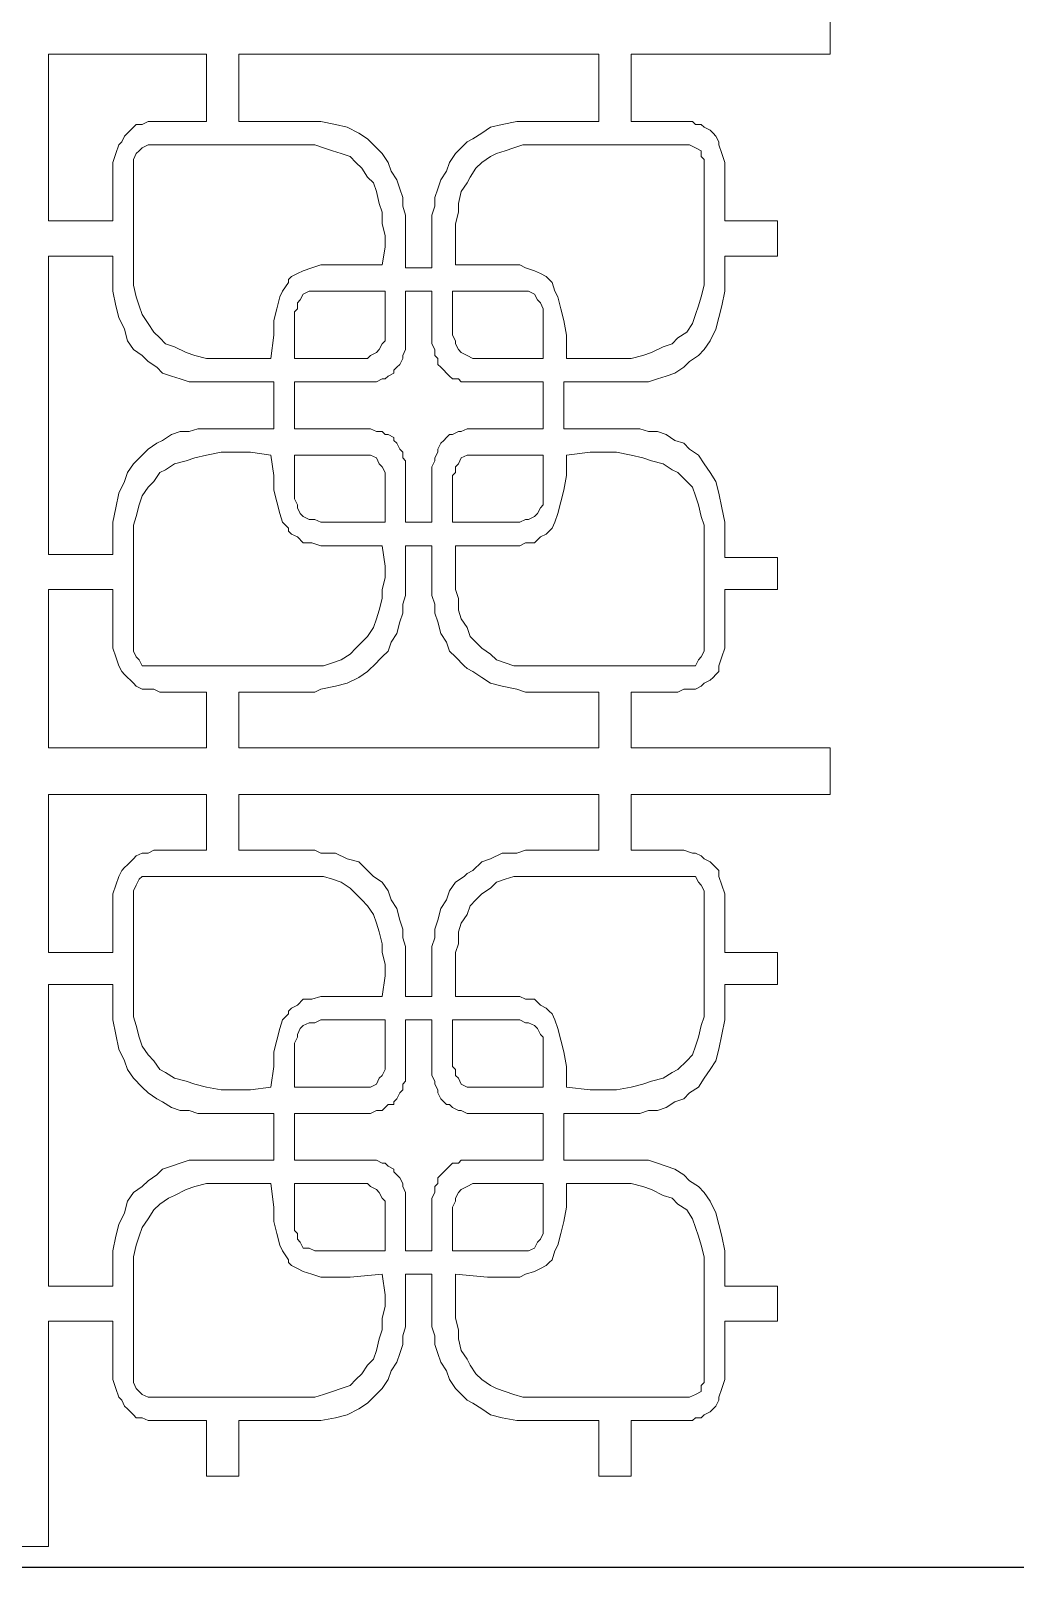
# Model space of a CAD drawing. Extents: x -66030 to 95157, y -13132 to 45879.
# Drawn here: x -25415 to -24101, y 24423 to 26474 of the extents above; entities that cross this region are included whole.
import ezdxf

# ---------------------------------------------------------------- set-up
doc = ezdxf.new("R2010")
doc.units = 0
doc.header["$LTSCALE"] = 100
doc.header["$MEASUREMENT"] = 0
doc.layers.get('0').update_dxf_attribs({"linetype": 'CONTINUOUS'})
doc.layers.add('3', color=11, linetype='CONTINUOUS')

msp = doc.modelspace()

# ---------------------------------------------------------------- linework, layer by layer
at = {"lineweight": 0}
msp.add_lwpolyline([(-24348.4, 26504.9), (-24348.4, 26442.4), (-24614, 26442.4), (-24614, 26352.5), (-24551.6, 26352.5), (-24539.8, 26352.5), (-24532, 26352.5), (-24528.1, 26348.6), (-24520.3, 26348.6), (-24516.4, 26344.7), (-24508.6, 26340.8), (-24504.7, 26336.9), (-24500.8, 26333), (-24496.9, 26325.2), (-24496.9, 26321.3), (-24493, 26309.6), (-24489.1, 26297.8), (-24489.1, 26286.1), (-24489.1, 26219.7), (-24418.7, 26219.7), (-24418.7, 26172.9), (-24489.1, 26172.9), (-24489.1, 26149.4), (-24489.1, 26126), (-24493, 26106.4), (-24496.9, 26090.8), (-24500.8, 26075.2), (-24508.6, 26059.6), (-24516.4, 26047.9), (-24524.2, 26040), (-24535.9, 26032.2), (-24543.7, 26024.4), (-24555.5, 26016.6), (-24567.2, 26012.7), (-24578.9, 26008.8), (-24590.6, 26004.9), (-24602.3, 26004.9), (-24610.1, 26004.9), (-24621.9, 26004.9), (-24703.9, 26004.9), (-24703.9, 25965.8), (-24703.9, 25942.4), (-24621.9, 25942.4), (-24610.1, 25942.4), (-24602.3, 25942.4), (-24590.6, 25938.5), (-24578.9, 25938.5), (-24567.2, 25934.6), (-24555.5, 25926.8), (-24543.7, 25922.9), (-24535.9, 25915.1), (-24524.2, 25907.2), (-24516.4, 25895.5), (-24508.6, 25883.8), (-24500.8, 25872.1), (-24496.9, 25856.5), (-24493, 25836.9), (-24489.1, 25817.4), (-24489.1, 25797.9), (-24489.1, 25770.5), (-24418.7, 25770.5), (-24418.7, 25727.6), (-24489.1, 25727.6), (-24489.1, 25661.2), (-24489.1, 25649.5), (-24493, 25637.7), (-24496.9, 25626), (-24496.9, 25618.2), (-24500.8, 25614.3), (-24504.7, 25610.4), (-24508.6, 25606.5), (-24516.4, 25602.6), (-24520.3, 25598.7), (-24528.1, 25594.8), (-24532, 25594.8), (-24543.7, 25594.8), (-24551.6, 25590.9), (-24614, 25590.9), (-24614, 25516.6), (-24348.4, 25516.6), (-24348.4, 25516.6), (-24348.4, 25454.2), (-24614, 25454.2), (-24614, 25379.9), (-24551.6, 25379.9), (-24543.7, 25379.9), (-24532, 25376), (-24528.1, 25376), (-24520.3, 25372.1), (-24516.4, 25368.2), (-24508.6, 25364.3), (-24504.7, 25360.4), (-24500.8, 25356.5), (-24496.9, 25352.6), (-24496.9, 25344.8), (-24493, 25333.1), (-24489.1, 25321.3), (-24489.1, 25309.6), (-24489.1, 25243.2), (-24418.7, 25243.2), (-24418.7, 25200.3), (-24489.1, 25200.3), (-24489.1, 25172.9), (-24489.1, 25153.4), (-24493, 25133.9), (-24496.9, 25114.3), (-24500.8, 25098.7), (-24508.6, 25087), (-24516.4, 25075.3), (-24524.2, 25063.6), (-24535.9, 25055.7), (-24543.7, 25047.9), (-24555.5, 25044), (-24567.2, 25036.2), (-24578.9, 25032.3), (-24590.6, 25032.3), (-24602.3, 25028.4), (-24610.1, 25028.4), (-24621.9, 25028.4), (-24703.9, 25028.4), (-24703.9, 25005), (-24703.9, 24965.9), (-24621.9, 24965.9), (-24610.1, 24965.9), (-24602.3, 24965.9), (-24590.6, 24965.9), (-24578.9, 24962), (-24567.2, 24958.1), (-24555.5, 24954.2), (-24543.7, 24946.4), (-24535.9, 24938.6), (-24524.2, 24930.8), (-24516.4, 24922.9), (-24508.6, 24911.2), (-24500.8, 24895.6), (-24496.9, 24880), (-24493, 24864.4), (-24489.1, 24844.8), (-24489.1, 24821.4), (-24489.1, 24798), (-24418.7, 24798), (-24418.7, 24751.1), (-24489.1, 24751.1), (-24489.1, 24684.7), (-24489.1, 24673), (-24493, 24661.2), (-24496.9, 24649.5), (-24496.9, 24645.6), (-24500.8, 24637.8), (-24504.7, 24633.9), (-24508.6, 24630), (-24516.4, 24626.1), (-24520.3, 24622.2), (-24528.1, 24622.2), (-24532, 24618.3), (-24539.8, 24618.3), (-24551.6, 24618.3), (-24614, 24618.3), (-24614, 24544.1), (-24657, 24544.1), (-24657, 24618.3), (-24746.8, 24618.3), (-24758.6, 24618.3), (-24766.4, 24618.3), (-24785.9, 24622.2), (-24801.5, 24626.1), (-24813.3, 24633.9), (-24825, 24641.7), (-24832.8, 24645.6), (-24836.7, 24649.5), (-24848.4, 24661.2), (-24856.2, 24673), (-24860.1, 24684.7), (-24867.9, 24696.4), (-24871.8, 24708.1), (-24875.7, 24719.8), (-24875.7, 24731.5), (-24879.7, 24743.3), (-24879.7, 24762.8), (-24879.7, 24813.6), (-24914.8, 24813.6), (-24914.8, 24762.8), (-24914.8, 24755), (-24914.8, 24743.3), (-24918.7, 24731.5), (-24918.7, 24719.8), (-24922.6, 24708.1), (-24926.5, 24696.4), (-24934.3, 24684.7), (-24938.2, 24673), (-24946.1, 24661.2), (-24957.8, 24649.5), (-24961.7, 24645.6), (-24965.6, 24641.7), (-24977.3, 24633.9), (-24992.9, 24626.1), (-25008.5, 24622.2), (-25028.1, 24618.3), (-25035.9, 24618.3), (-25047.6, 24618.3), (-25137.4, 24618.3), (-25137.4, 24544.1), (-25180.4, 24544.1), (-25180.4, 24618.3), (-25242.9, 24618.3), (-25250.7, 24618.3), (-25258.5, 24618.3), (-25266.3, 24622.2), (-25274.2, 24622.2), (-25278.1, 24626.1), (-25282, 24630), (-25285.9, 24633.9), (-25289.8, 24637.8), (-25293.7, 24645.6), (-25297.6, 24649.5), (-25301.5, 24661.2), (-25305.4, 24673), (-25305.4, 24684.7), (-25305.4, 24751.1), (-25391.3, 24751.1), (-25391.3, 24450.3), (-25453.8, 24450.3)], dxfattribs=at)
for points in [[(-25391.3, 26442.4), (-25391.3, 26219.7), (-25305.4, 26219.7), (-25305.4, 26286.1), (-25305.4, 26297.8), (-25301.5, 26309.6), (-25297.6, 26321.3), (-25293.7, 26325.2), (-25289.8, 26333), (-25285.9, 26336.9), (-25282, 26340.8), (-25278.1, 26344.7), (-25274.2, 26348.6), (-25266.3, 26348.6), (-25258.5, 26352.5), (-25250.7, 26352.5), (-25242.9, 26352.5), (-25180.4, 26352.5), (-25180.4, 26442.4), (-25391.3, 26442.4)], [(-25137.4, 26442.4), (-25137.4, 26352.5), (-25047.6, 26352.5), (-25035.9, 26352.5), (-25028.1, 26352.5), (-25008.5, 26348.6), (-24992.9, 26344.7), (-24977.3, 26336.9), (-24965.6, 26329.1), (-24961.7, 26325.2), (-24957.8, 26321.3), (-24946.1, 26309.6), (-24938.2, 26297.8), (-24934.3, 26286.1), (-24926.5, 26274.4), (-24922.6, 26262.7), (-24918.7, 26251), (-24918.7, 26239.3), (-24914.8, 26227.5), (-24914.8, 26215.8), (-24914.8, 26208), (-24914.8, 26157.2), (-24879.7, 26157.2), (-24879.7, 26208), (-24879.7, 26227.5), (-24875.7, 26239.3), (-24875.7, 26251), (-24871.8, 26262.7), (-24867.9, 26274.4), (-24860.1, 26286.1), (-24856.2, 26297.8), (-24848.4, 26309.6), (-24836.7, 26321.3), (-24832.8, 26325.2), (-24825, 26329.1), (-24813.3, 26336.9), (-24801.5, 26344.7), (-24785.9, 26348.6), (-24766.4, 26352.5), (-24758.6, 26352.5), (-24746.8, 26352.5), (-24657, 26352.5), (-24657, 26442.4), (-25137.4, 26442.4)], [(-25278.1, 26149.4), (-25278.1, 26133.8), (-25274.2, 26118.2), (-25270.2, 26106.4), (-25266.3, 26094.7), (-25258.5, 26083), (-25250.7, 26071.3), (-25242.9, 26063.5), (-25235.1, 26055.7), (-25223.4, 26051.8), (-25207.8, 26044), (-25196, 26040), (-25180.4, 26036.1), (-25160.9, 26036.1), (-25141.4, 26036.1), (-25121.8, 26036.1), (-25094.5, 26036.1), (-25090.6, 26067.4), (-25090.6, 26086.9), (-25086.7, 26102.5), (-25082.8, 26118.2), (-25078.9, 26126), (-25071, 26137.7), (-25071, 26141.6), (-25067.1, 26145.5), (-25059.3, 26149.4), (-25051.5, 26153.3), (-25039.8, 26157.2), (-25028.1, 26161.1), (-25016.4, 26161.1), (-25004.6, 26161.1), (-24989, 26161.1), (-24946.1, 26161.1), (-24942.1, 26184.6), (-24942.1, 26200.2), (-24946.1, 26215.8), (-24946.1, 26231.4), (-24950, 26243.2), (-24953.9, 26258.8), (-24957.8, 26270.5), (-24965.6, 26278.3), (-24973.4, 26290), (-24981.2, 26297.8), (-24989, 26305.7), (-25000.7, 26309.6), (-25012.5, 26313.5), (-25024.2, 26317.4), (-25035.9, 26321.3), (-25047.6, 26321.3), (-25242.9, 26321.3), (-25250.7, 26321.3), (-25258.5, 26321.3), (-25266.3, 26317.4), (-25270.2, 26313.5), (-25274.2, 26309.6), (-25278.1, 26301.7), (-25278.1, 26293.9), (-25278.1, 26286.1), (-25278.1, 26149.4)], [(-24516.4, 26149.4), (-24516.4, 26286.1), (-24516.4, 26293.9), (-24516.4, 26301.7), (-24520.3, 26305.7), (-24520.3, 26313.5), (-24528.1, 26317.4), (-24535.9, 26321.3), (-24543.7, 26321.3), (-24547.6, 26321.3), (-24746.8, 26321.3), (-24758.6, 26321.3), (-24770.3, 26317.4), (-24782, 26313.5), (-24793.7, 26309.6), (-24801.5, 26305.7), (-24813.3, 26297.8), (-24821.1, 26290), (-24828.9, 26278.3), (-24832.8, 26270.5), (-24840.6, 26258.8), (-24844.5, 26243.2), (-24844.5, 26231.4), (-24848.4, 26215.8), (-24848.4, 26200.2), (-24848.4, 26184.6), (-24848.4, 26161.1), (-24805.4, 26161.1), (-24789.8, 26161.1), (-24778.1, 26161.1), (-24762.5, 26161.1), (-24754.7, 26157.2), (-24742.9, 26153.3), (-24735.1, 26149.4), (-24727.3, 26145.5), (-24723.4, 26141.6), (-24719.5, 26137.7), (-24715.6, 26126), (-24711.7, 26118.2), (-24707.8, 26102.5), (-24703.9, 26086.9), (-24700, 26067.4), (-24700, 26036.1), (-24668.7, 26036.1), (-24649.2, 26036.1), (-24633.6, 26036.1), (-24614, 26036.1), (-24598.4, 26040), (-24586.7, 26044), (-24571.1, 26051.8), (-24559.4, 26055.7), (-24551.6, 26063.5), (-24539.8, 26071.3), (-24532, 26083), (-24528.1, 26094.7), (-24524.2, 26106.4), (-24520.3, 26118.2), (-24516.4, 26133.8), (-24516.4, 26149.4)], [(-25391.3, 26172.9), (-25391.3, 25774.4), (-25305.4, 25774.4), (-25305.4, 25797.9), (-25305.4, 25817.4), (-25301.5, 25836.9), (-25297.6, 25856.5), (-25289.8, 25872.1), (-25285.9, 25883.8), (-25278.1, 25895.5), (-25266.3, 25907.2), (-25258.5, 25915.1), (-25246.8, 25922.9), (-25239, 25926.8), (-25227.3, 25934.6), (-25215.6, 25938.5), (-25203.8, 25938.5), (-25192.1, 25942.4), (-25180.4, 25942.4), (-25172.6, 25942.4), (-25090.6, 25942.4), (-25090.6, 26004.9), (-25172.6, 26004.9), (-25180.4, 26004.9), (-25192.1, 26004.9), (-25203.8, 26004.9), (-25215.6, 26008.8), (-25227.3, 26012.7), (-25239, 26016.6), (-25246.8, 26024.4), (-25258.5, 26032.2), (-25266.3, 26040), (-25278.1, 26047.9), (-25285.9, 26059.6), (-25289.8, 26075.2), (-25297.6, 26090.8), (-25301.5, 26106.4), (-25305.4, 26126), (-25305.4, 26149.4), (-25305.4, 26172.9), (-25391.3, 26172.9)], [(-25063.2, 25942.4), (-24977.3, 25942.4), (-24965.6, 25942.4), (-24961.7, 25942.4), (-24953.9, 25938.5), (-24946.1, 25938.5), (-24942.1, 25934.6), (-24938.2, 25934.6), (-24930.4, 25930.7), (-24930.4, 25926.8), (-24926.5, 25922.9), (-24922.6, 25915.1), (-24918.7, 25911.2), (-24918.7, 25903.3), (-24914.8, 25899.4), (-24914.8, 25891.6), (-24914.8, 25872.1), (-24914.8, 25817.4), (-24879.7, 25817.4), (-24879.7, 25872.1), (-24879.7, 25891.6), (-24875.7, 25899.4), (-24875.7, 25903.3), (-24871.8, 25911.2), (-24871.8, 25915.1), (-24867.9, 25922.9), (-24864, 25926.8), (-24860.1, 25930.7), (-24856.2, 25934.6), (-24852.3, 25934.6), (-24844.5, 25938.5), (-24840.6, 25938.5), (-24832.8, 25942.4), (-24825, 25942.4), (-24817.2, 25942.4), (-24731.2, 25942.4), (-24731.2, 26004.9), (-24817.2, 26004.9), (-24825, 26004.9), (-24832.8, 26004.9), (-24840.6, 26004.9), (-24844.5, 26008.8), (-24852.3, 26008.8), (-24856.2, 26012.7), (-24860.1, 26016.6), (-24864, 26020.5), (-24867.9, 26024.4), (-24871.8, 26028.3), (-24871.8, 26036.1), (-24875.7, 26040), (-24875.7, 26047.9), (-24879.7, 26055.7), (-24879.7, 26071.3), (-24879.7, 26126), (-24895.3, 26126), (-24914.8, 26126), (-24914.8, 26071.3), (-24914.8, 26055.7), (-24914.8, 26047.9), (-24918.7, 26040), (-24918.7, 26036.1), (-24922.6, 26028.3), (-24926.5, 26024.4), (-24930.4, 26020.5), (-24930.4, 26016.6), (-24938.2, 26012.7), (-24942.1, 26008.8), (-24946.1, 26008.8), (-24953.9, 26004.9), (-24961.7, 26004.9), (-24965.6, 26004.9), (-24977.3, 26004.9), (-25063.2, 26004.9), (-25063.2, 25942.4)], [(-25063.2, 26036.1), (-24977.3, 26036.1), (-24965.6, 26036.1), (-24961.7, 26040), (-24953.9, 26044), (-24950, 26047.9), (-24946.1, 26055.7), (-24942.1, 26059.6), (-24942.1, 26067.4), (-24942.1, 26071.3), (-24942.1, 26126), (-25028.1, 26126), (-25035.9, 26126), (-25043.7, 26126), (-25051.5, 26122.1), (-25055.4, 26114.3), (-25059.3, 26110.4), (-25059.3, 26102.5), (-25063.2, 26098.6), (-25063.2, 26090.8), (-25063.2, 26036.1)], [(-24731.2, 26036.1), (-24731.2, 26098.6), (-24731.2, 26102.5), (-24735.1, 26110.4), (-24739, 26114.3), (-24742.9, 26122.1), (-24750.8, 26126), (-24754.7, 26126), (-24762.5, 26126), (-24852.3, 26126), (-24852.3, 26067.4), (-24848.4, 26059.6), (-24848.4, 26055.7), (-24844.5, 26047.9), (-24840.6, 26044), (-24832.8, 26040), (-24825, 26036.1), (-24817.2, 26036.1), (-24731.2, 26036.1)], [(-25278.1, 25797.9), (-25278.1, 25661.2), (-25278.1, 25653.4), (-25278.1, 25645.5), (-25274.2, 25637.7), (-25270.2, 25633.8), (-25266.3, 25626), (-25258.5, 25626), (-25250.7, 25626), (-25047.6, 25626), (-25035.9, 25626), (-25024.2, 25626), (-25012.5, 25629.9), (-25000.7, 25633.8), (-24989, 25641.6), (-24981.2, 25649.5), (-24973.4, 25657.3), (-24965.6, 25665.1), (-24957.8, 25676.8), (-24953.9, 25688.5), (-24950, 25700.2), (-24946.1, 25715.9), (-24946.1, 25727.6), (-24942.1, 25743.2), (-24942.1, 25758.8), (-24946.1, 25786.2), (-24989, 25786.2), (-25004.6, 25786.2), (-25016.4, 25786.2), (-25028.1, 25786.2), (-25039.8, 25790.1), (-25051.5, 25790.1), (-25059.3, 25797.9), (-25067.1, 25801.8), (-25071, 25805.7), (-25071, 25809.6), (-25078.9, 25817.4), (-25082.8, 25829.1), (-25086.7, 25844.7), (-25090.6, 25860.4), (-25090.6, 25879.9), (-25094.5, 25907.2), (-25121.8, 25911.2), (-25141.4, 25911.2), (-25160.9, 25911.2), (-25180.4, 25907.2), (-25196, 25903.3), (-25207.8, 25899.4), (-25223.4, 25895.5), (-25235.1, 25887.7), (-25242.9, 25883.8), (-25250.7, 25872.1), (-25258.5, 25864.3), (-25266.3, 25852.6), (-25270.2, 25840.8), (-25274.2, 25825.2), (-25278.1, 25813.5), (-25278.1, 25797.9)], [(-25063.2, 25907.2), (-25063.2, 25852.6), (-25063.2, 25848.7), (-25059.3, 25840.8), (-25059.3, 25836.9), (-25055.4, 25829.1), (-25051.5, 25825.2), (-25043.7, 25821.3), (-25035.9, 25821.3), (-25028.1, 25817.4), (-24942.1, 25817.4), (-24942.1, 25872.1), (-24942.1, 25879.9), (-24942.1, 25883.8), (-24946.1, 25891.6), (-24950, 25895.5), (-24953.9, 25903.3), (-24961.7, 25907.2), (-24969.5, 25907.2), (-24977.3, 25907.2), (-25063.2, 25907.2)], [(-24731.2, 25907.2), (-24817.2, 25907.2), (-24825, 25907.2), (-24832.8, 25907.2), (-24840.6, 25903.3), (-24844.5, 25895.5), (-24848.4, 25891.6), (-24848.4, 25883.8), (-24852.3, 25879.9), (-24852.3, 25817.4), (-24762.5, 25817.4), (-24754.7, 25821.3), (-24750.8, 25821.3), (-24742.9, 25825.2), (-24739, 25829.1), (-24735.1, 25836.9), (-24731.2, 25840.8), (-24731.2, 25848.7), (-24731.2, 25907.2)], [(-24516.4, 25797.9), (-24516.4, 25813.5), (-24520.3, 25825.2), (-24524.2, 25840.8), (-24528.1, 25852.6), (-24532, 25864.3), (-24539.8, 25872.1), (-24551.6, 25883.8), (-24559.4, 25887.7), (-24571.1, 25895.5), (-24586.7, 25899.4), (-24598.4, 25903.3), (-24614, 25907.2), (-24633.6, 25911.2), (-24649.2, 25911.2), (-24668.7, 25911.2), (-24700, 25907.2), (-24700, 25879.9), (-24703.9, 25860.4), (-24707.8, 25844.7), (-24711.7, 25829.1), (-24715.6, 25817.4), (-24719.5, 25809.6), (-24723.4, 25805.7), (-24727.3, 25801.8), (-24735.1, 25797.9), (-24742.9, 25790.1), (-24754.7, 25790.1), (-24762.5, 25786.2), (-24778.1, 25786.2), (-24789.8, 25786.2), (-24805.4, 25786.2), (-24848.4, 25786.2), (-24848.4, 25758.8), (-24848.4, 25743.2), (-24848.4, 25727.6), (-24844.5, 25715.9), (-24844.5, 25700.2), (-24840.6, 25688.5), (-24832.8, 25676.8), (-24828.9, 25665.1), (-24821.1, 25657.3), (-24813.3, 25649.5), (-24801.5, 25641.6), (-24793.7, 25633.8), (-24782, 25629.9), (-24770.3, 25626), (-24758.6, 25626), (-24746.8, 25626), (-24543.7, 25626), (-24535.9, 25626), (-24528.1, 25626), (-24524.2, 25633.8), (-24520.3, 25637.7), (-24516.4, 25645.5), (-24516.4, 25653.4), (-24516.4, 25661.2), (-24516.4, 25797.9)], [(-25137.4, 25516.6), (-24657, 25516.6), (-24657, 25590.9), (-24746.8, 25590.9), (-24754.7, 25590.9), (-24766.4, 25594.8), (-24785.9, 25598.7), (-24801.5, 25602.6), (-24813.3, 25610.4), (-24825, 25618.2), (-24832.8, 25622.1), (-24836.7, 25626), (-24848.4, 25637.7), (-24856.2, 25645.5), (-24860.1, 25657.3), (-24867.9, 25669), (-24871.8, 25684.6), (-24875.7, 25696.3), (-24875.7, 25708), (-24879.7, 25719.8), (-24879.7, 25739.3), (-24879.7, 25786.2), (-24914.8, 25786.2), (-24914.8, 25739.3), (-24914.8, 25727.6), (-24914.8, 25719.8), (-24918.7, 25708), (-24918.7, 25696.3), (-24922.6, 25684.6), (-24926.5, 25669), (-24934.3, 25657.3), (-24938.2, 25645.5), (-24946.1, 25637.7), (-24957.8, 25626), (-24961.7, 25622.1), (-24965.6, 25618.2), (-24977.3, 25610.4), (-24992.9, 25602.6), (-25008.5, 25598.7), (-25028.1, 25594.8), (-25035.9, 25590.9), (-25047.6, 25590.9), (-25137.4, 25590.9), (-25137.4, 25516.6)], [(-25391.3, 25516.6), (-25180.4, 25516.6), (-25180.4, 25590.9), (-25242.9, 25590.9), (-25250.7, 25594.8), (-25258.5, 25594.8), (-25266.3, 25594.8), (-25274.2, 25598.7), (-25278.1, 25602.6), (-25282, 25606.5), (-25285.9, 25610.4), (-25289.8, 25614.3), (-25293.7, 25618.2), (-25297.6, 25626), (-25301.5, 25637.7), (-25305.4, 25649.5), (-25305.4, 25661.2), (-25305.4, 25727.6), (-25391.3, 25727.6), (-25391.3, 25516.6)], [(-25180.4, 25454.2), (-25391.3, 25454.2), (-25391.3, 25243.2), (-25305.4, 25243.2), (-25305.4, 25309.6), (-25305.4, 25321.3), (-25301.5, 25333.1), (-25297.6, 25344.8), (-25293.7, 25352.6), (-25289.8, 25356.5), (-25285.9, 25360.4), (-25282, 25364.3), (-25278.1, 25368.2), (-25274.2, 25372.1), (-25266.3, 25376), (-25258.5, 25376), (-25250.7, 25379.9), (-25242.9, 25379.9), (-25180.4, 25379.9), (-25180.4, 25454.2)], [(-24657, 25454.2), (-25137.4, 25454.2), (-25137.4, 25379.9), (-25047.6, 25379.9), (-25035.9, 25379.9), (-25028.1, 25376), (-25008.5, 25376), (-24992.9, 25368.2), (-24977.3, 25364.3), (-24965.6, 25352.6), (-24961.7, 25348.7), (-24957.8, 25344.8), (-24946.1, 25337), (-24938.2, 25325.3), (-24934.3, 25313.5), (-24926.5, 25301.8), (-24922.6, 25286.2), (-24918.7, 25274.5), (-24918.7, 25262.8), (-24914.8, 25251), (-24914.8, 25243.2), (-24914.8, 25231.5), (-24914.8, 25184.6), (-24879.7, 25184.6), (-24879.7, 25231.5), (-24879.7, 25251), (-24875.7, 25262.8), (-24875.7, 25274.5), (-24871.8, 25286.2), (-24867.9, 25301.8), (-24860.1, 25313.5), (-24856.2, 25325.3), (-24848.4, 25337), (-24836.7, 25344.8), (-24832.8, 25348.7), (-24825, 25352.6), (-24813.3, 25364.3), (-24801.5, 25368.2), (-24785.9, 25376), (-24766.4, 25376), (-24754.7, 25379.9), (-24746.8, 25379.9), (-24657, 25379.9), (-24657, 25454.2)], [(-25278.1, 25172.9), (-25278.1, 25157.3), (-25274.2, 25145.6), (-25270.2, 25130), (-25266.3, 25118.2), (-25258.5, 25106.5), (-25250.7, 25098.7), (-25242.9, 25087), (-25235.1, 25083.1), (-25223.4, 25075.3), (-25207.8, 25071.4), (-25196, 25067.5), (-25180.4, 25063.6), (-25160.9, 25059.7), (-25141.4, 25059.7), (-25121.8, 25059.7), (-25094.5, 25063.6), (-25090.6, 25090.9), (-25090.6, 25110.4), (-25086.7, 25126.1), (-25082.8, 25141.7), (-25078.9, 25153.4), (-25071, 25161.2), (-25071, 25165.1), (-25067.1, 25169), (-25059.3, 25172.9), (-25051.5, 25180.7), (-25039.8, 25180.7), (-25028.1, 25184.6), (-25016.4, 25184.6), (-25004.6, 25184.6), (-24989, 25184.6), (-24946.1, 25184.6), (-24942.1, 25212), (-24942.1, 25227.6), (-24946.1, 25243.2), (-24946.1, 25254.9), (-24950, 25270.6), (-24953.9, 25282.3), (-24957.8, 25294), (-24965.6, 25305.7), (-24973.4, 25313.5), (-24981.2, 25321.3), (-24989, 25329.2), (-25000.7, 25337), (-25012.5, 25340.9), (-25024.2, 25344.8), (-25035.9, 25344.8), (-25047.6, 25344.8), (-25250.7, 25344.8), (-25258.5, 25344.8), (-25266.3, 25344.8), (-25270.2, 25340.9), (-25274.2, 25333.1), (-25278.1, 25325.3), (-25278.1, 25317.4), (-25278.1, 25309.6), (-25278.1, 25172.9)], [(-24516.4, 25172.9), (-24516.4, 25309.6), (-24516.4, 25317.4), (-24516.4, 25325.3), (-24520.3, 25333.1), (-24524.2, 25337), (-24528.1, 25344.8), (-24535.9, 25344.8), (-24543.7, 25344.8), (-24746.8, 25344.8), (-24758.6, 25344.8), (-24770.3, 25344.8), (-24782, 25340.9), (-24793.7, 25337), (-24801.5, 25329.2), (-24813.3, 25321.3), (-24821.1, 25313.5), (-24828.9, 25305.7), (-24832.8, 25294), (-24840.6, 25282.3), (-24844.5, 25270.6), (-24844.5, 25254.9), (-24848.4, 25243.2), (-24848.4, 25227.6), (-24848.4, 25212), (-24848.4, 25184.6), (-24805.4, 25184.6), (-24789.8, 25184.6), (-24778.1, 25184.6), (-24762.5, 25184.6), (-24754.7, 25180.7), (-24742.9, 25180.7), (-24735.1, 25172.9), (-24727.3, 25169), (-24723.4, 25165.1), (-24719.5, 25161.2), (-24715.6, 25153.4), (-24711.7, 25141.7), (-24707.8, 25126.1), (-24703.9, 25110.4), (-24700, 25090.9), (-24700, 25063.6), (-24668.7, 25059.7), (-24649.2, 25059.7), (-24633.6, 25059.7), (-24614, 25063.6), (-24598.4, 25067.5), (-24586.7, 25071.4), (-24571.1, 25075.3), (-24559.4, 25083.1), (-24551.6, 25087), (-24539.8, 25098.7), (-24532, 25106.5), (-24528.1, 25118.2), (-24524.2, 25130), (-24520.3, 25145.6), (-24516.4, 25157.3), (-24516.4, 25172.9)], [(-25391.3, 24798), (-25305.4, 24798), (-25305.4, 24821.4), (-25305.4, 24844.8), (-25301.5, 24864.4), (-25297.6, 24880), (-25289.8, 24895.6), (-25285.9, 24911.2), (-25278.1, 24922.9), (-25266.3, 24930.8), (-25258.5, 24938.6), (-25246.8, 24946.4), (-25239, 24954.2), (-25227.3, 24958.1), (-25215.6, 24962), (-25203.8, 24965.9), (-25192.1, 24965.9), (-25180.4, 24965.9), (-25172.6, 24965.9), (-25090.6, 24965.9), (-25090.6, 25028.4), (-25172.6, 25028.4), (-25180.4, 25028.4), (-25192.1, 25028.4), (-25203.8, 25032.3), (-25215.6, 25032.3), (-25227.3, 25036.2), (-25239, 25044), (-25246.8, 25047.9), (-25258.5, 25055.7), (-25266.3, 25063.6), (-25278.1, 25075.3), (-25285.9, 25087), (-25289.8, 25098.7), (-25297.6, 25114.3), (-25301.5, 25133.9), (-25305.4, 25153.4), (-25305.4, 25172.9), (-25305.4, 25200.3), (-25391.3, 25200.3), (-25391.3, 24798)], [(-25063.2, 24965.9), (-24977.3, 24965.9), (-24965.6, 24965.9), (-24961.7, 24965.9), (-24953.9, 24965.9), (-24946.1, 24962), (-24942.1, 24962), (-24938.2, 24958.1), (-24930.4, 24954.2), (-24930.4, 24950.3), (-24926.5, 24946.4), (-24922.6, 24942.5), (-24918.7, 24934.7), (-24918.7, 24930.8), (-24914.8, 24922.9), (-24914.8, 24915.1), (-24914.8, 24899.5), (-24914.8, 24844.8), (-24895.3, 24844.8), (-24879.7, 24844.8), (-24879.7, 24899.5), (-24879.7, 24915.1), (-24875.7, 24922.9), (-24875.7, 24930.8), (-24871.8, 24934.7), (-24871.8, 24942.5), (-24867.9, 24946.4), (-24864, 24950.3), (-24860.1, 24954.2), (-24856.2, 24958.1), (-24852.3, 24962), (-24844.5, 24962), (-24840.6, 24965.9), (-24832.8, 24965.9), (-24825, 24965.9), (-24817.2, 24965.9), (-24731.2, 24965.9), (-24731.2, 25028.4), (-24817.2, 25028.4), (-24825, 25028.4), (-24832.8, 25028.4), (-24840.6, 25032.3), (-24844.5, 25032.3), (-24852.3, 25036.2), (-24856.2, 25040.1), (-24860.1, 25040.1), (-24864, 25044), (-24867.9, 25047.9), (-24871.8, 25055.7), (-24871.8, 25059.7), (-24875.7, 25067.5), (-24875.7, 25071.4), (-24879.7, 25079.2), (-24879.7, 25098.7), (-24879.7, 25153.4), (-24914.8, 25153.4), (-24914.8, 25098.7), (-24914.8, 25079.2), (-24914.8, 25071.4), (-24918.7, 25067.5), (-24918.7, 25059.7), (-24922.6, 25055.7), (-24926.5, 25047.9), (-24930.4, 25044), (-24930.4, 25040.1), (-24938.2, 25040.1), (-24942.1, 25036.2), (-24946.1, 25032.3), (-24953.9, 25032.3), (-24961.7, 25028.4), (-24965.6, 25028.4), (-24977.3, 25028.4), (-25063.2, 25028.4), (-25063.2, 24965.9)], [(-25063.2, 25063.6), (-24977.3, 25063.6), (-24969.5, 25063.6), (-24961.7, 25063.6), (-24953.9, 25067.5), (-24950, 25075.3), (-24946.1, 25079.2), (-24942.1, 25087), (-24942.1, 25090.9), (-24942.1, 25098.7), (-24942.1, 25153.4), (-25028.1, 25153.4), (-25035.9, 25149.5), (-25043.7, 25149.5), (-25051.5, 25145.6), (-25055.4, 25141.7), (-25059.3, 25133.9), (-25059.3, 25130), (-25063.2, 25122.1), (-25063.2, 25118.2), (-25063.2, 25063.6)], [(-24731.2, 25063.6), (-24731.2, 25122.1), (-24731.2, 25130), (-24735.1, 25133.9), (-24739, 25141.7), (-24742.9, 25145.6), (-24750.8, 25149.5), (-24754.7, 25149.5), (-24762.5, 25153.4), (-24852.3, 25153.4), (-24852.3, 25090.9), (-24848.4, 25087), (-24848.4, 25079.2), (-24844.5, 25075.3), (-24840.6, 25067.5), (-24832.8, 25063.6), (-24825, 25063.6), (-24817.2, 25063.6), (-24731.2, 25063.6)], [(-25278.1, 24821.4), (-25278.1, 24684.7), (-25278.1, 24676.9), (-25278.1, 24669.1), (-25274.2, 24661.2), (-25270.2, 24657.3), (-25266.3, 24653.4), (-25258.5, 24649.5), (-25250.7, 24649.5), (-25242.9, 24649.5), (-25047.6, 24649.5), (-25035.9, 24649.5), (-25024.2, 24653.4), (-25012.5, 24657.3), (-25000.7, 24661.2), (-24989, 24665.1), (-24981.2, 24673), (-24973.4, 24680.8), (-24965.6, 24692.5), (-24957.8, 24700.3), (-24953.9, 24712), (-24950, 24727.6), (-24946.1, 24739.4), (-24946.1, 24755), (-24942.1, 24770.6), (-24942.1, 24786.2), (-24946.1, 24813.6), (-24989, 24809.7), (-25004.6, 24809.7), (-25016.4, 24809.7), (-25028.1, 24809.7), (-25039.8, 24813.6), (-25051.5, 24817.5), (-25059.3, 24821.4), (-25067.1, 24825.3), (-25071, 24829.2), (-25071, 24833.1), (-25078.9, 24844.8), (-25082.8, 24852.6), (-25086.7, 24868.3), (-25090.6, 24883.9), (-25090.6, 24903.4), (-25094.5, 24934.7), (-25121.8, 24934.7), (-25141.4, 24934.7), (-25160.9, 24934.7), (-25180.4, 24934.7), (-25196, 24930.8), (-25207.8, 24926.8), (-25223.4, 24919), (-25231.2, 24915.1), (-25242.9, 24907.3), (-25250.7, 24899.5), (-25258.5, 24887.8), (-25266.3, 24876.1), (-25270.2, 24864.4), (-25274.2, 24852.6), (-25278.1, 24837), (-25278.1, 24821.4)], [(-25063.2, 24934.7), (-25063.2, 24880), (-25063.2, 24872.2), (-25059.3, 24868.3), (-25059.3, 24860.4), (-25055.4, 24856.5), (-25051.5, 24848.7), (-25043.7, 24848.7), (-25035.9, 24844.8), (-25028.1, 24844.8), (-24942.1, 24844.8), (-24942.1, 24899.5), (-24942.1, 24903.4), (-24942.1, 24911.2), (-24946.1, 24915.1), (-24950, 24922.9), (-24953.9, 24926.8), (-24961.7, 24930.8), (-24965.6, 24934.7), (-24977.3, 24934.7), (-25063.2, 24934.7)], [(-24731.2, 24934.7), (-24817.2, 24934.7), (-24825, 24934.7), (-24832.8, 24930.8), (-24840.6, 24926.8), (-24844.5, 24922.9), (-24848.4, 24915.1), (-24848.4, 24911.2), (-24852.3, 24903.4), (-24852.3, 24844.8), (-24762.5, 24844.8), (-24754.7, 24844.8), (-24750.8, 24844.8), (-24742.9, 24848.7), (-24739, 24856.5), (-24735.1, 24860.4), (-24731.2, 24868.3), (-24731.2, 24872.2), (-24731.2, 24934.7)], [(-24516.4, 24821.4), (-24516.4, 24837), (-24520.3, 24852.6), (-24524.2, 24864.4), (-24528.1, 24876.1), (-24532, 24887.8), (-24539.8, 24899.5), (-24551.6, 24907.3), (-24559.4, 24915.1), (-24571.1, 24919), (-24586.7, 24926.8), (-24598.4, 24930.8), (-24614, 24934.7), (-24633.6, 24934.7), (-24649.2, 24934.7), (-24668.7, 24934.7), (-24700, 24934.7), (-24700, 24903.4), (-24703.9, 24883.9), (-24707.8, 24868.3), (-24711.7, 24852.6), (-24715.6, 24844.8), (-24719.5, 24833.1), (-24723.4, 24829.2), (-24727.3, 24825.3), (-24735.1, 24821.4), (-24742.9, 24817.5), (-24754.7, 24813.6), (-24762.5, 24809.7), (-24778.1, 24809.7), (-24789.8, 24809.7), (-24805.4, 24809.7), (-24848.4, 24813.6), (-24848.4, 24786.2), (-24848.4, 24770.6), (-24848.4, 24755), (-24844.5, 24739.4), (-24844.5, 24727.6), (-24840.6, 24712), (-24832.8, 24700.3), (-24828.9, 24692.5), (-24821.1, 24680.8), (-24813.3, 24673), (-24801.5, 24665.1), (-24793.7, 24661.2), (-24782, 24657.3), (-24770.3, 24653.4), (-24758.6, 24649.5), (-24746.8, 24649.5), (-24547.6, 24649.5), (-24543.7, 24649.5), (-24535.9, 24649.5), (-24528.1, 24653.4), (-24520.3, 24657.3), (-24520.3, 24665.1), (-24516.4, 24669.1), (-24516.4, 24676.9), (-24516.4, 24684.7), (-24516.4, 24821.4)]]:
    msp.add_lwpolyline(points, close=True, dxfattribs=at)
at = {"layer": '3'}
msp.add_line((-66009.4, 24422.6), (95156.9, 24422.6), dxfattribs=at)

doc.saveas('drawing.dxf')
